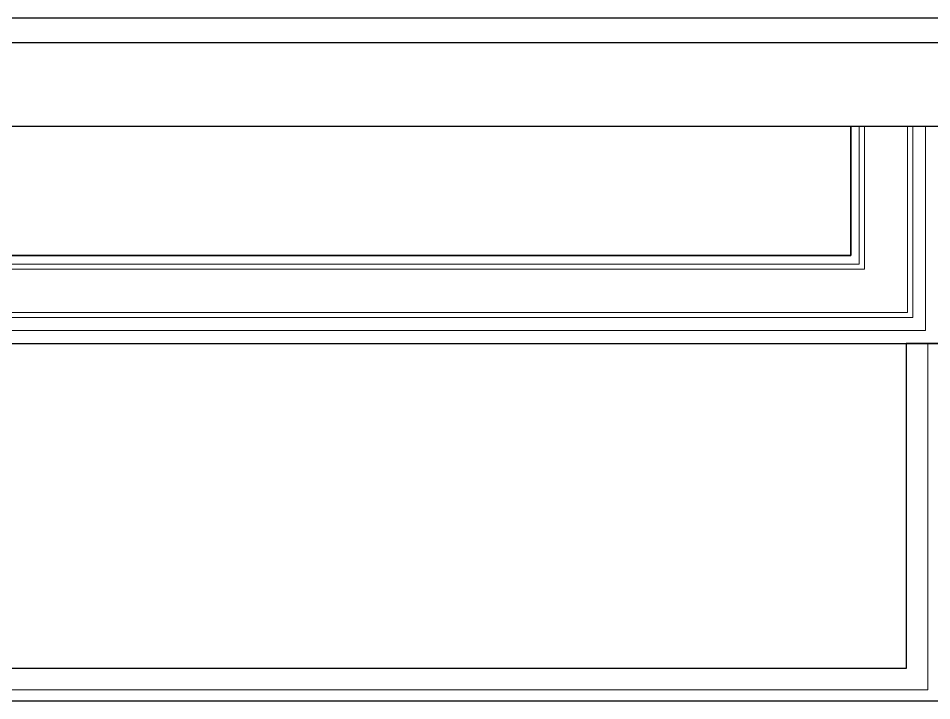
# Model space of a CAD drawing. Header units: millimetres. Extents: x 90978 to 295199, y -4084 to 97293.
# Drawn here: x 199458 to 200518, y 33886 to 34679 of the extents above; entities that cross this region are included whole.
import ezdxf

# ---------------------------------------------------------------- set-up
doc = ezdxf.new("R2010")
doc.units = ezdxf.units.MM
doc.header["$MEASUREMENT"] = 0
for name, color, linetype, lineweight in [('CSM-STL-XX-ZZ-M3-A-XXXX-00001_detached _19_04_21__rvt-1-Level 0$0$A-GLAZ-CURT', 7, 'CONTINUOUS', 9), ('CSM-STL-XX-ZZ-M3-A-XXXX-00001_detached _19_04_21__rvt-1-Level 0$0$A-WALL', 7, 'CONTINUOUS', 9), ('CSM-STL-XX-ZZ-M3-A-XXXX-00001_detached _19_04_21__rvt-1-Level 0$0$I-WALL', 7, 'CONTINUOUS', 9)]:
    doc.layers.add(name, color=color, linetype=linetype, lineweight=lineweight)

msp = doc.modelspace()

# ---------------------------------------------------------------- linework, layer by layer
at = {"layer": 'CSM-STL-XX-ZZ-M3-A-XXXX-00001_detached _19_04_21__rvt-1-Level 0$0$A-GLAZ-CURT', "lineweight": 30}
for p, q in [((200538.8, 34678.7), (199062.8, 34678.7)), ((199062.8, 34650.7), (200538.8, 34650.7))]:
    msp.add_line(p, q, dxfattribs=at)
at = {"layer": 'CSM-STL-XX-ZZ-M3-A-XXXX-00001_detached _19_04_21__rvt-1-Level 0$0$A-WALL', "lineweight": 30}
for p, q in [((200423.8, 34553.2), (197677.8, 34553.2)), ((200423.8, 34403.2), (200423.8, 34553.2)), ((197677.8, 34403.2), (200423.8, 34403.2))]:
    msp.add_line(p, q, dxfattribs=at)
at = {"layer": 'CSM-STL-XX-ZZ-M3-A-XXXX-00001_detached _19_04_21__rvt-1-Level 0$0$A-WALL'}
for p, q in [((200433.8, 34553.2), (200433.8, 34403.2)), ((200439.8, 34553.2), (200439.8, 34403.2)), ((200489.8, 34553.2), (200489.8, 34403.2)), ((200495.8, 34553.2), (200495.8, 34403.2)), ((200510.8, 34553.2), (200510.8, 34403.2)), ((200433.8, 34403.2), (200433.8, 34393.2)), ((200439.8, 34403.2), (200439.8, 34393.2)), ((200489.8, 34403.2), (200489.8, 34387.2)), ((200495.8, 34403.2), (200495.8, 34337.2)), ((200510.8, 34403.2), (200510.8, 34331.2)), ((197645.8, 34393.2), (200433.8, 34393.2)), ((200439.8, 34393.2), (200439.8, 34387.2)), ((197645.8, 34387.2), (200439.8, 34387.2)), ((200489.8, 34387.2), (200489.8, 34337.2)), ((197645.8, 34337.2), (200489.8, 34337.2)), ((198024.4, 34331.2), (200495.8, 34331.2)), ((200495.8, 34337.2), (200495.8, 34331.2)), ((200510.8, 34331.2), (200510.8, 34316.2)), ((198024.4, 34316.2), (200510.8, 34316.2)), ((200513.3, 33898.8), (200513.3, 34301.2)), ((200488.3, 33898.8), (198024.4, 33898.8)), ((200513.3, 33898.8), (200488.3, 33898.8))]:
    msp.add_line(p, q, dxfattribs=at)
at = {"layer": 'CSM-STL-XX-ZZ-M3-A-XXXX-00001_detached _19_04_21__rvt-1-Level 0$0$I-WALL', "lineweight": 30}
for p, q in [((200525.8, 34553.2), (200423.8, 34553.2)), ((200423.8, 34553.2), (200423.8, 34403.2)), ((200423.8, 34403.2), (197645.8, 34403.2)), ((198024.4, 34301.2), (200525.8, 34301.2)), ((200488.3, 34301.2), (200488.3, 33923.8)), ((200525.8, 34301.2), (200488.3, 34301.2)), ((200488.3, 33923.8), (198024.4, 33923.8)), ((198024.4, 33886.3), (200488.3, 33886.3)), ((200488.3, 33886.3), (200513.3, 33886.3)), ((200513.3, 33886.3), (200525.8, 33886.3))]:
    msp.add_line(p, q, dxfattribs=at)

doc.saveas('drawing.dxf')
